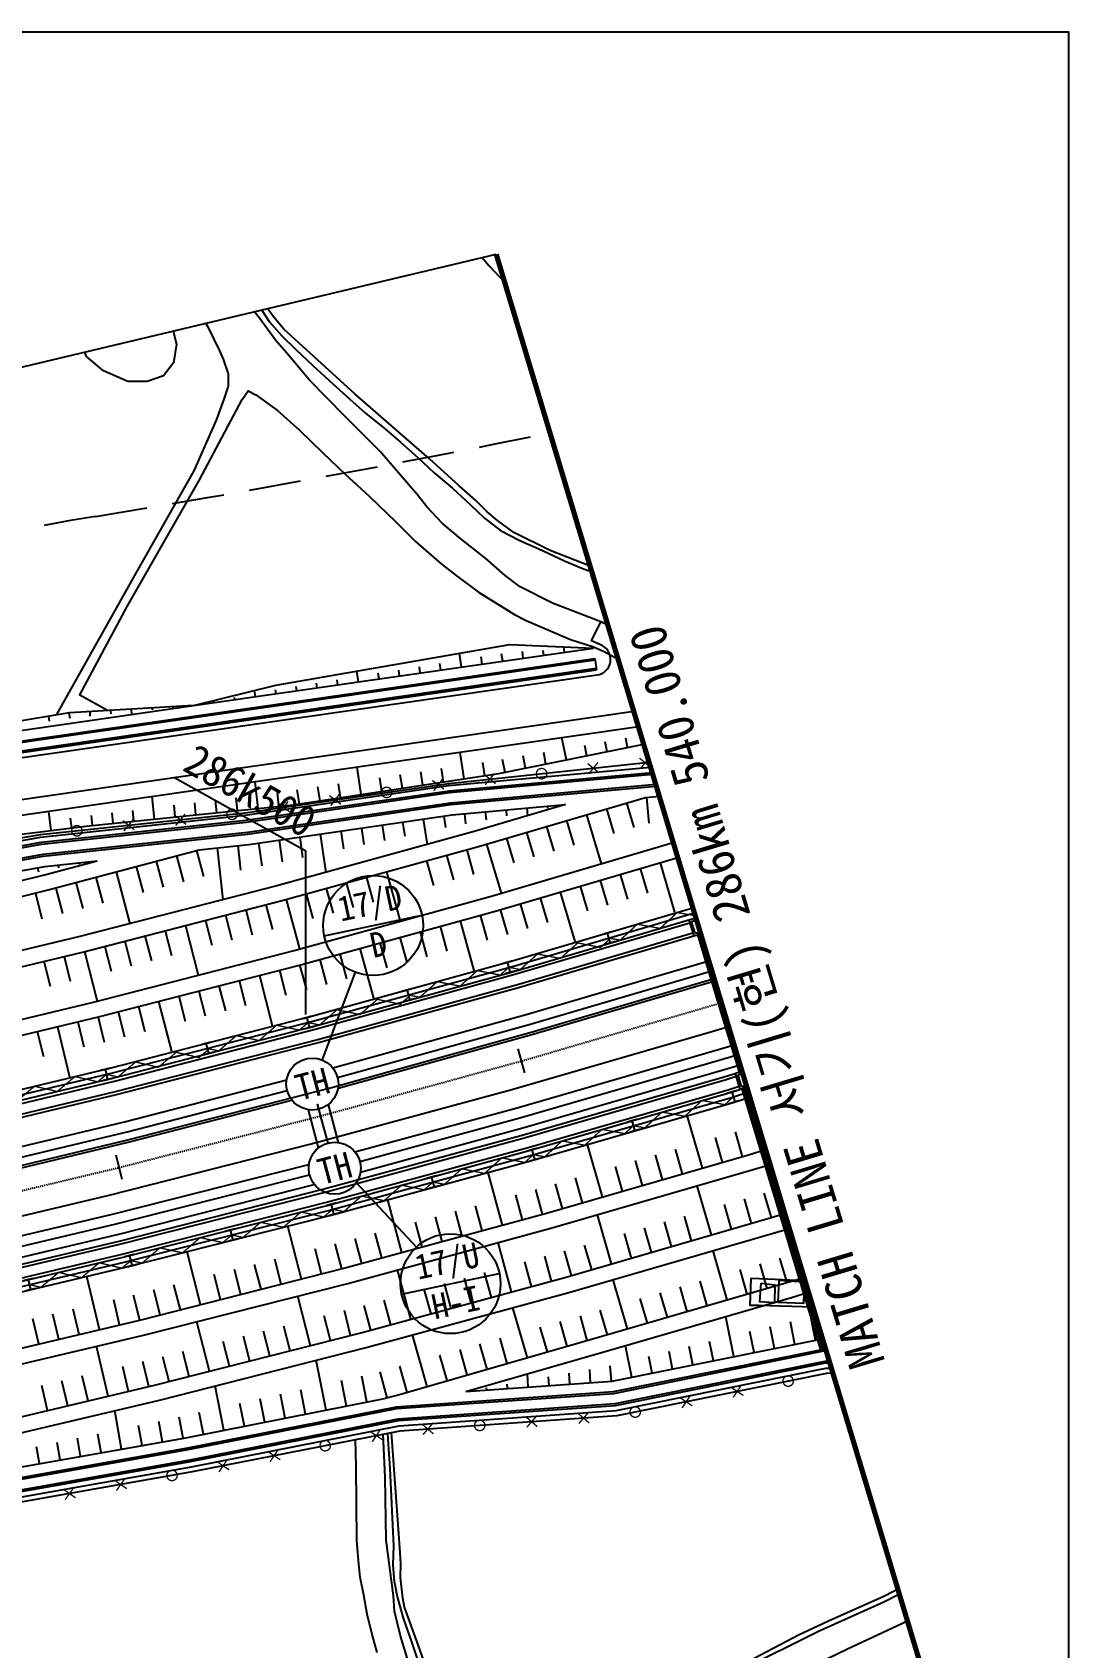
# Model space of a CAD drawing. Header units: millimetres. Extents: x 9574 to 10370, y 1103 to 1809.
# Drawn here: x 10270.3 to 10369.9, y 1463.8 to 1619.1 of the extents above; entities that cross this region are included whole.
import ezdxf
from ezdxf.enums import TextEntityAlignment as Align
from ezdxf.xclip import XClip

# ---------------------------------------------------------------- set-up
doc = ezdxf.new("R2010")
doc.units = ezdxf.units.MM
doc.header["$LTSCALE"] = 10
doc.header["$MEASUREMENT"] = 0
doc.header["$XCLIPFRAME"] = 2
for name, pattern in [('A-CENTR01', [2, 1.25, -0.25, 0.25, -0.25]), ('CENTER', [2, 1.25, -0.25, 0.25, -0.25]), ('DASHED', [0.75, 0.5, -0.25])]:
    doc.linetypes.add(name, pattern=pattern)
for name, color, linetype in [('TN-CABL', 4, 'Continuous'), ('TN-MACL', 6, 'A-CENTR01'), ('TN-MACT', 6, 'Continuous'), ('TN-MANH', 4, 'Continuous'), ('TZ-BASE', 253, 'Continuous'), ('TZ-CABL', 4, 'Continuous')]:
    doc.layers.add(name, color=color, linetype=linetype)
doc.layers.add('TX-PAPR', color=2, linetype='Continuous', plot=False)
doc.styles.add('GR', font='GulimChe.ttf')
doc.styles.get("Standard").update_dxf_attribs({"font": 'GulimChe.ttf'})
doc.styles.add('SYMBTEXT', font='GulimChe.ttf')
doc.linetypes.add('ZIGZAG', pattern='A,0.0001,-0.2,[131,ltypeshp.shx,S=0.2,R=0,X=-0.2,Y=0],-0.4,[131,ltypeshp.shx,S=0.2,R=180,X=0.2,Y=0],-0.2', length=0.8001)

# ---------------------------------------------------------------- blocks, each defined once
blk = doc.blocks.new('TTTW101-2')
blk.add_line((-6, 0), (6, 0))
blk.add_circle((0, 0), 6)
at = {"style": 'SYMBTEXT'}
for tag, p in [('TTTW_TITLE_1', (0.17, 2.77)), ('TTTW_TITLE_2', (0.17, -2.31))]:
    blk.add_attdef(tag, text='', height=3, dxfattribs=at).set_placement(p, align=Align.MIDDLE_CENTER)
blk = doc.blocks.new('JD-FGJF7HKL')
at = {"layer": 'TZ-BASE'}
for p, q in [((676.25, 76.47), (679.41, 84.85)), ((679.45, 64.67), (685.27, 58.43))]:
    blk.add_line(p, q, dxfattribs=at)
at = {"layer": 'TZ-BASE', "flags": 128}
blk.add_lwpolyline([(674.64, 80.78), (674.64, 96.48), (661.98, 103.57)], dxfattribs=at)
at = {"layer": 'TZ-BASE', "xscale": 0.8000000000033739, "yscale": 0.8000000000033739, "zscale": 0.8000000000033739, "rotation": 11.96416161088769}
for p, values in [((681.11, 89.34), {'TTTW_TITLE_1': '17/D', 'TTTW_TITLE_2': 'D'}), ((688.54, 54.92), {'TTTW_TITLE_1': '17/U', 'TTTW_TITLE_2': 'H-I'})]:
    blk.add_blockref('TTTW101-2', p, dxfattribs=at).add_auto_attribs(values)
at = {"layer": 'TZ-BASE', "style": 'GR'}
blk.add_text('286k500', height=3, rotation=330.7613, dxfattribs=at).set_placement((662.67, 104.32))
blk = doc.blocks.new('skr')
at = {"color": 0, "lineweight": -3, "ltscale": 5}
for points, const_width in [([(-0.5, 0.5), (0.5, 0.5)], 0.2), ([(0, 0.5), (0, -0.5)], 0.2), ([(10, 0), (9, -0.5), (7, 0.5), (5, -0.5), (3, 0.5), (1, -0.5), (0, 0)], 0.13), ([(-0.5, -0.5), (0.5, -0.5)], 0.2)]:
    blk.add_lwpolyline(points, dxfattribs=dict(at, const_width=const_width))
blk = doc.blocks.new('cjf1')
at = {"color": 0, "lineweight": -3, "ltscale": 5, "const_width": 0.13}
blk.add_lwpolyline([(0.5, 0, 1), (-0.5, 0, 1)], format="xyb", close=True, dxfattribs=at)
blk = doc.blocks.new('cjf2')
at = {"color": 0, "lineweight": -3, "ltscale": 5, "const_width": 0.13}
for points in [[(0.5, 0.5), (-0.5, -0.5)], [(-0.5, 0.5), (0.5, -0.5)]]:
    blk.add_lwpolyline(points, dxfattribs=at)
blk = doc.blocks.new('jd-fgjfjfjfjazdf2gs')
at = {"layer": 'TZ-BASE', "ltscale": 10}
for p, q in [((673.06, 33.72), (673, 34.17)), ((675.04, 34.01), (674.97, 34.53)), ((661.18, 32.02), (661.1, 32.62)), ((663.16, 32.3), (663.07, 32.93)), ((665.14, 32.58), (664.95, 33.91)), ((667.12, 32.87), (667.02, 33.56)), ((669.1, 33.15), (669, 33.87)), ((671.08, 33.44), (670.99, 34.07)), ((653.27, 30.88), (653.2, 31.36)), ((655.25, 31.16), (655.1, 32.19)), ((657.22, 31.45), (657.15, 31.99)), ((659.2, 31.73), (659.12, 32.3)), ((643.37, 29.45), (643.34, 29.65)), ((645.35, 29.74), (645.26, 30.32)), ((647.33, 30.02), (647.27, 30.41)), ((649.31, 30.31), (649.25, 30.73)), ((651.29, 30.59), (651.22, 31.05)), ((627.43, 28.17), (627.51, 27.68)), ((629.43, 28.29), (629.45, 27.88)), ((631.42, 28.41), (631.44, 28.08)), ((633.42, 28.53), (633.45, 28.03)), ((635.41, 28.65), (635.42, 28.48)), ((637.41, 28.77), (637.42, 28.68)), ((641.39, 29.17), (641.37, 29.27)), ((625.46, 27.84), (625.53, 27.37)), ((675.22, 23.66), (674.79, 25.79)), ((677.18, 24.05), (676.98, 25.06)), ((679.14, 24.45), (678.95, 25.4)), ((681.1, 24.85), (680.92, 25.75)), ((665.39, 21.84), (665.01, 24.38)), ((667.37, 22.13), (667.18, 23.4)), ((669.34, 22.46), (669.09, 23.7)), ((671.3, 22.86), (671.06, 24.04)), ((673.26, 23.26), (673.04, 24.38)), ((655.51, 20.34), (655.11, 22.96)), ((657.48, 20.64), (657.29, 21.94)), ((659.46, 20.94), (659.26, 22.23)), ((661.44, 21.24), (661.24, 22.52)), ((663.42, 21.54), (663.22, 22.82)), ((645.6, 19), (645.33, 21.55)), ((647.59, 19.21), (647.45, 20.52)), ((649.57, 19.44), (649.37, 20.77)), ((651.55, 19.74), (651.35, 21.06)), ((653.53, 20.04), (653.33, 21.36)), ((625.71, 16.88), (625.49, 18.7)), ((633.66, 17.77), (633.55, 18.81)), ((635.65, 17.97), (635.43, 20.13)), ((637.64, 18.18), (637.53, 19.3)), ((639.63, 18.38), (639.51, 19.54)), ((641.62, 18.59), (641.5, 19.79)), ((643.61, 18.79), (643.48, 20.03)), ((667.43, 18.66), (667.5, 17.9)), ((669.42, 18.84), (669.47, 18.28)), ((671.41, 19.02), (671.48, 18.29)), ((673.4, 19.2), (673.42, 19.03)), ((679.08, 18.95), (679.77, 16.59)), ((681, 19.52), (681.69, 17.16)), ((682.92, 20.06), (683.14, 17.58)), ((627.7, 17.12), (627.58, 18.05)), ((629.68, 17.36), (629.58, 18.32)), ((631.67, 17.56), (631.57, 18.56)), ((655.53, 17.11), (655.76, 15.52)), ((657.51, 17.4), (657.73, 15.93)), ((659.49, 17.69), (659.69, 16.34)), ((661.47, 17.97), (661.83, 15.53)), ((663.45, 18.26), (663.61, 17.17)), ((665.44, 18.48), (665.52, 17.53)), ((673.32, 17.26), (674.01, 14.9)), ((675.24, 17.83), (675.93, 15.47)), ((677.16, 18.39), (678.55, 13.67)), ((645.64, 15.68), (645.96, 13.47)), ((647.62, 15.96), (647.92, 13.87)), ((649.6, 16.25), (649.88, 14.29)), ((651.57, 16.54), (652.11, 12.85)), ((653.55, 16.83), (653.8, 15.11)), ((667.56, 15.57), (668.95, 10.85)), ((669.48, 16.14), (670.18, 13.78)), ((671.4, 16.7), (672.1, 14.34)), ((637.75, 14.44), (638.42, 11.93)), ((639.68, 14.96), (640.36, 12.44)), ((641.66, 15.21), (642.2, 10.22)), ((643.65, 15.43), (643.91, 13.08)), ((663.71, 14.5), (664.37, 12.13)), ((665.64, 15.03), (666.29, 12.66)), ((686.14, 14.34), (686.84, 11.96)), ((624.42, 13.3), (624.49, 12.9)), ((626.4, 13.57), (626.43, 13.28)), ((628.39, 13.78), (628.4, 13.64)), ((631.95, 12.9), (633.28, 7.92)), ((633.89, 13.41), (634.55, 10.92)), ((635.82, 13.93), (636.49, 11.42)), ((657.93, 12.9), (659.24, 8.16)), ((661.78, 13.97), (662.44, 11.59)), ((680.38, 12.65), (681.08, 10.27)), ((682.3, 13.21), (683, 10.84)), ((684.22, 13.77), (685.62, 9.02)), ((626.16, 11.35), (626.81, 8.89)), ((628.09, 11.87), (628.75, 9.39)), ((630.02, 12.38), (630.68, 9.9)), ((652.14, 11.31), (652.8, 8.94)), ((654.07, 11.84), (654.73, 9.47)), ((656, 12.37), (656.65, 10)), ((674.63, 10.96), (676.02, 6.21)), ((676.55, 11.52), (677.24, 9.14)), ((678.46, 12.08), (679.16, 9.71)), ((624.22, 10.86), (624.82, 8.4)), ((646.35, 9.74), (646.97, 7.36)), ((648.29, 10.25), (649.59, 5.5)), ((650.22, 10.78), (650.87, 8.41)), ((670.79, 9.83), (671.49, 7.45)), ((672.71, 10.39), (673.41, 8.02)), ((640.54, 8.24), (641.16, 5.86)), ((642.48, 8.74), (643.09, 6.36)), ((644.42, 9.24), (645.03, 6.86)), ((665.02, 8.2), (666.33, 3.42)), ((666.94, 8.73), (667.6, 6.34)), ((668.87, 9.27), (669.57, 6.89)), ((632.8, 6.24), (633.41, 3.86)), ((634.73, 6.74), (635.35, 4.36)), ((636.67, 7.24), (637.28, 4.86)), ((638.61, 7.74), (639.83, 2.98)), ((659.23, 6.6), (659.89, 4.22)), ((661.16, 7.13), (661.82, 4.75)), ((663.09, 7.67), (663.74, 5.28)), ((626.98, 4.78), (627.55, 2.38)), ((628.92, 5.25), (630.15, 0.48)), ((630.86, 5.74), (631.47, 3.36)), ((653.45, 5.01), (654.1, 2.62)), ((655.37, 5.54), (656.69, 0.77)), ((657.3, 6.07), (657.96, 3.68)), ((625.03, 4.31), (625.61, 1.92)), ((647.65, 3.44), (648.27, 1.05)), ((649.59, 3.95), (650.25, 1.56)), ((651.52, 4.48), (652.18, 2.09)), ((641.84, 1.95), (642.46, -0.45)), ((643.78, 2.45), (644.4, 0.05)), ((645.72, 2.94), (646.95, -1.85)), ((636.03, 0.45), (637.27, -4.34)), ((637.97, 0.95), (638.59, -1.45)), ((639.91, 1.45), (640.53, -0.95)), ((628.28, -1.52), (628.86, -3.92)), ((630.22, -1.05), (630.8, -3.46)), ((632.16, -0.55), (632.78, -2.95)), ((634.1, -0.05), (634.72, -2.45)), ((624.39, -2.45), (624.97, -4.86)), ((626.33, -1.98), (627.49, -6.8)), ((688.3, -15.56), (686.84, -10.52)), ((692.15, -14.45), (691.46, -12.07)), ((694.06, -13.87), (693.33, -11.5)), ((678.7, -18.34), (677.24, -13.3)), ((686.38, -16.12), (685.7, -13.74)), ((690.23, -15), (689.54, -12.63)), ((680.62, -17.79), (679.93, -15.41)), ((682.54, -17.23), (681.85, -14.85)), ((684.46, -16.67), (683.77, -14.3)), ((669.07, -21.06), (667.7, -15.99)), ((676.78, -18.9), (676.09, -16.52)), ((659.42, -23.68), (658.05, -18.61)), ((671, -20.53), (670.36, -18.14)), ((672.93, -20.01), (672.29, -17.62)), ((674.86, -19.46), (674.17, -17.08)), ((689.17, -21.99), (687.8, -17.27)), ((693.01, -20.88), (692.33, -18.52)), ((694.93, -20.32), (694.21, -17.97)), ((696.84, -19.73), (696.12, -17.38)), ((665.21, -22.1), (664.57, -19.72)), ((667.14, -21.58), (666.5, -19.19)), ((679.57, -24.78), (678.2, -20.05)), ((691.09, -21.44), (690.41, -19.07)), ((649.76, -26.23), (648.46, -21.14)), ((661.35, -23.15), (660.71, -20.77)), ((663.28, -22.63), (662.64, -20.24)), ((683.41, -23.66), (682.72, -21.3)), ((685.33, -23.11), (684.65, -20.74)), ((687.25, -22.55), (686.57, -20.19)), ((653.63, -25.25), (653.02, -22.85)), ((655.56, -24.73), (654.92, -22.34)), ((657.49, -24.2), (656.85, -21.81)), ((669.94, -27.47), (668.65, -22.73)), ((677.65, -25.33), (676.96, -22.97)), ((681.49, -24.22), (680.8, -21.86)), ((640.06, -28.69), (638.77, -23.61)), ((645.88, -27.22), (645.27, -24.82)), ((647.82, -26.73), (647.21, -24.33)), ((651.7, -25.74), (651.09, -23.34)), ((671.87, -26.95), (671.22, -24.58)), ((673.8, -26.43), (673.15, -24.05)), ((675.72, -25.89), (675.04, -23.53)), ((690.68, -28.24), (689.31, -23.51)), ((694.52, -27.13), (693.84, -24.76)), ((696.44, -26.57), (695.72, -24.22)), ((698.36, -25.98), (697.63, -23.63)), ((630.36, -31.09), (629.15, -25.98)), ((642, -28.2), (641.39, -25.8)), ((643.94, -27.71), (643.33, -25.31)), ((660.29, -30.1), (659, -25.35)), ((666.08, -28.52), (665.43, -26.15)), ((668.01, -28), (667.36, -25.62)), ((681.08, -31.02), (679.71, -26.3)), ((692.6, -27.68), (691.92, -25.32)), ((634.25, -30.17), (633.64, -27.77)), ((636.19, -29.68), (635.58, -27.28)), ((638.13, -29.19), (637.52, -26.79)), ((650.62, -32.64), (649.41, -27.87)), ((662.22, -29.57), (661.57, -27.2)), ((664.15, -29.05), (663.5, -26.67)), ((684.92, -29.91), (684.23, -27.55)), ((686.84, -29.35), (686.15, -26.99)), ((688.76, -28.8), (688.08, -26.43)), ((628.41, -31.55), (627.84, -29.14)), ((632.3, -30.63), (631.73, -28.22)), ((654.49, -31.65), (653.89, -29.27)), ((656.43, -31.15), (655.78, -28.77)), ((658.36, -30.62), (657.71, -28.25)), ((671.47, -33.79), (670.09, -28.99)), ((679.16, -31.58), (678.47, -29.22)), ((683, -30.47), (682.31, -28.1)), ((624.52, -32.47), (623.95, -30.06)), ((626.46, -32.01), (625.89, -29.6)), ((640.92, -35.1), (639.71, -30.33)), ((648.68, -33.13), (648.07, -30.75)), ((652.56, -32.15), (651.95, -29.76)), ((673.39, -33.24), (672.7, -30.85)), ((675.31, -32.68), (674.63, -30.31)), ((677.23, -32.13), (676.56, -29.77)), ((691.3, -33.69), (690.53, -29.85)), ((695.22, -32.9), (694.8, -30.82)), ((697.18, -32.51), (696.75, -30.34)), ((699.15, -32.11), (698.69, -29.85)), ((642.86, -34.61), (642.26, -32.22)), ((644.8, -34.12), (644.2, -31.73)), ((646.74, -33.62), (646.13, -31.24)), ((661.85, -36.55), (660.44, -31.61)), ((667.62, -34.89), (666.92, -32.46)), ((669.54, -34.34), (668.85, -31.93)), ((689.34, -34.09), (688.97, -32.25)), ((693.26, -33.3), (692.86, -31.29)), ((631.21, -37.49), (630.08, -32.7)), ((637.05, -36.09), (636.44, -33.7)), ((638.99, -35.59), (638.38, -33.21)), ((652.13, -38.83), (651.18, -34.04)), ((663.78, -36), (663.07, -33.54)), ((665.7, -35.44), (665, -33)), ((681.5, -35.67), (680.89, -32.64)), ((683.46, -35.28), (683.14, -33.68)), ((685.42, -34.88), (685.08, -33.2)), ((687.38, -34.49), (687.03, -32.72)), ((629.27, -37.95), (628.7, -35.55)), ((633.16, -37.03), (632.59, -34.63)), ((635.11, -36.57), (634.54, -34.17)), ((656.05, -38.05), (655.56, -35.56)), ((658.01, -37.64), (657.33, -35.14)), ((659.93, -37.1), (659.22, -34.62)), ((671.56, -36.62), (671.47, -35.35)), ((673.55, -36.48), (673.49, -35.63)), ((675.55, -36.34), (675.48, -35.28)), ((677.54, -36.2), (677.46, -34.93)), ((679.54, -36.06), (679.44, -34.57)), ((625.37, -38.87), (624.81, -36.47)), ((627.32, -38.41), (626.76, -36.01)), ((642.31, -40.76), (641.48, -36.51)), ((650.16, -39.21), (649.7, -36.87)), ((654.09, -38.44), (653.61, -35.99)), ((667.57, -36.9), (667.55, -36.69)), ((669.56, -36.76), (669.53, -36.34)), ((644.28, -40.37), (643.85, -38.19)), ((646.24, -39.99), (645.8, -37.75)), ((648.2, -39.6), (647.75, -37.31)), ((632.48, -42.57), (631.83, -38.88)), ((634.45, -42.22), (634.11, -40.32)), ((636.42, -41.87), (636.07, -39.92)), ((638.39, -41.53), (638.03, -39.5)), ((640.35, -41.14), (639.94, -39.07)), ((628.54, -43.27), (628.24, -41.54)), ((630.51, -42.92), (630.19, -41.13)), ((624.6, -43.96), (624.32, -42.35)), ((626.57, -43.62), (626.28, -41.94))]:
    blk.add_line(p, q, dxfattribs=at)
at = {"layer": 'TZ-BASE'}
for p, q in [((677.95, 33.42), (678.11, 32.33)), ((686.99, 8.28), (687.46, 6.75)), ((687.25, 8.14), (687.72, 8.29)), ((687.59, 7), (687.25, 8.14)), ((687.59, 7), (688.55, 7.28)), ((689.9, 0.27), (687.85, 7.07)), ((689.85, 0.25), (687.86, 6.87)), ((690.33, 0.4), (688.29, 7.2)), ((690.38, 0.41), (688.39, 7.03)), ((690.46, -0.82), (689.77, 1.48)), ((691.84, -6.34), (689.85, 0.25)), ((691.94, -6.52), (689.9, 0.27)), ((692.37, -6.39), (690.33, 0.4)), ((692.36, -6.18), (690.38, 0.41)), ((671.24, -6.42), (670.59, -4.11)), ((691.43, -6.47), (691.89, -8)), ((691.68, -6.6), (692.64, -6.31)), ((691.68, -6.6), (692.02, -7.74)), ((692.02, -7.74), (692.98, -7.46)), ((692.22, -7.69), (699.88, -33.16)), ((692.79, -7.51), (700.49, -33.13)), ((693.04, -7.65), (700.65, -32.95)), ((692.08, -7.94), (699.63, -33.03)), ((651.93, -11.71), (651.32, -9.39)), ((632.54, -16.67), (631.96, -14.34))]:
    blk.add_line(p, q, dxfattribs=at)
at = {"layer": 'TZ-BASE', "linetype": 'DASHED', "flags": 128}
blk.add_lwpolyline([(543.44, 55.83, 0.000861), (554.68, 57.18, 0.001361), (568.48, 58.9, 0.001664), (582.27, 60.7, 0.001966), (596.04, 62.6, 0.002268), (609.8, 64.62, 0.002571), (623.54, 66.77, 0.002924), (637.25, 69.07, 0.003176)], format="xyb", dxfattribs=at)
at = {"layer": 'TZ-BASE', "linetype": 'Continuous'}
for points in [[(422.99, 24.02), (427.14, -29.83, 0.383448), (433.01, -34.34, 0.035932), (453.57, -29.02), (582.37, 14.35, -0.045533), (621.62, 23.7), (678.18, 31.83, 0.728803), (678.66, 34.65), (677.64, 35.09), (678.52, 36.93), (679.19, 36.67)], [(681.71, 28.3), (622.19, 19.74, 0.045533), (583.64, 10.56), (454.85, -32.81, -0.068491), (414.13, -40.56), (387.75, -41.91, 0.418867), (380.17, -50.44), (386.98, -151.59, 0.34117), (391.03, -156.17)]]:
    blk.add_lwpolyline(points, format="xyb", dxfattribs=at)
at = {"layer": 'TZ-BASE', "ltscale": 10}
for points in [[(639.41, 28.88), (647.31, 30.83), (669.8, 34.75), (677.81, 34.41)], [(639.41, 28.88), (677.81, 34.41)], [(639.41, 28.88), (627.49, 28.18), (607.42, 24.86), (587.85, 18.84)], [(590.2, 11.09), (609.49, 14.87), (629.05, 17.29), (648.96, 19.35), (668.74, 22.34), (682.65, 25.16)], [(518.85, -12.36), (530.55, -12.77), (548.73, -4.51), (568.19, -0.74), (586.81, 4.09), (605.02, 12.7), (624.7, 16.24), (644.36, 18.36), (663.9, 21.2), (683.31, 22.95)], [(539.49, -11.83), (549.6, -7.23), (568.82, -3.51), (587.79, 1.41), (591.46, 3.15), (606.46, 6.48), (625.43, 11.16), (639.94, 15.03), (644.72, 15.54), (664.23, 18.38), (675.14, 19.36)], [(675.14, 19.36), (666.35, 16.78), (647.4, 11.56), (628.35, 6.65), (609.23, 2.06), (590.04, -2.21), (570.77, -6.16), (551.44, -9.78), (550.12, -10.01), (549.91, -10.04), (539.49, -11.83)], [(557.9, -16.63), (572.3, -13.93), (591.69, -9.96), (611.02, -5.66), (630.27, -1.04), (649.44, 3.9), (668.52, 9.16), (685.92, 14.27)], [(597.59, 6.05), (605.89, 9.97), (625.11, 13.43), (630.15, 13.97)], [(597.59, 6.05), (606.11, 7.94), (625.07, 12.62), (630.15, 13.97)], [(558.83, -21.6), (573.27, -18.89), (592.75, -14.9), (612.15, -10.58), (631.49, -5.94), (650.74, -0.98), (669.9, 4.31), (687.38, 9.44)], [(511.76, -48.29), (514.52, -47.92), (534.41, -44.94), (554.26, -41.62), (574.04, -37.98), (593.76, -34), (613.41, -29.7), (632.99, -25.07), (652.49, -20.12), (671.91, -14.85), (691.23, -9.25), (692.85, -8.75)], [(511.76, -48.29), (514.52, -47.92), (534.41, -44.94), (554.26, -41.62), (574.04, -37.98), (593.76, -34), (613.41, -29.7), (632.99, -25.07), (652.49, -20.12), (671.91, -14.85), (691.23, -9.25), (692.85, -8.75)], [(512.52, -53.51), (516.59, -52.92), (535.23, -50.12), (536.6, -49.89), (555.16, -46.79), (575.03, -43.13), (594.84, -39.14), (614.58, -34.82), (634.24, -30.17), (653.83, -25.2), (673.32, -19.9), (692.73, -14.28), (694.36, -13.78)], [(600.86, -39.36), (614.91, -36.28), (634.6, -31.63), (654.21, -26.65), (673.73, -21.35), (693.16, -15.72), (694.79, -15.21)], [(601.99, -44.29), (617.69, -40.68), (635.77, -36.41), (655.46, -31.41), (675.06, -26.08), (694.57, -20.43), (696.21, -19.93)], [(596.79, -47.01), (597.99, -46.74), (618.04, -42.14), (636.13, -37.87), (655.84, -32.86), (675.47, -27.53), (695, -21.87), (696.64, -21.36)], [(596.79, -47.01), (598.03, -46.91), (618.51, -45.04), (638.67, -41.48), (657.59, -37.75), (658.97, -37.38), (678.64, -31.73), (696.41, -26.58), (698.06, -26.07)], [(665.57, -37.04), (679.05, -33.17), (696.84, -28.02), (698.49, -27.51)], [(665.57, -37.04), (679.62, -36.05), (699.83, -31.97)], [(504.94, -60.29), (517.35, -58.44), (537.48, -55.99), (557.59, -53.32), (577.82, -51.33), (598.27, -49.74), (618.89, -47.86), (639.19, -44.27), (659.14, -40.34), (680, -38.87), (700.15, -34.8), (700.68, -34.79)]]:
    blk.add_lwpolyline(points, dxfattribs=at)
at = {"layer": 'TZ-BASE'}
for points in [[(588.14, 17.88, -0.038148), (621.39, 25.28), (677.95, 33.42)], [(588.18, 17.74, -0.038148), (621.41, 25.13), (677.97, 33.27)], [(588.41, 16.97, -0.038148), (621.53, 24.34), (678.09, 32.48)], [(588.46, 16.83, -0.038148), (621.55, 24.19), (678.11, 32.33)]]:
    blk.add_lwpolyline(points, format="xyb", dxfattribs=at)
at = {"layer": 'TZ-BASE', "ltscale": 10}
for points in [[(587.85, 18.84, -0.038148), (621.25, 26.27), (639.41, 28.88)], [(682.14, 26.85), (622.4, 18.26, 0.038148), (590.2, 11.09)], [(496.26, -20.41, -0.047694), (498.29, -19.25), (511.15, -14.93), (531.12, -15.64), (534.08, -14.29), (550.35, -11.49), (550.35, -11.49), (551.71, -11.26), (556.9, -10.29), (571.06, -7.63), (590.35, -3.68), (609.57, 0.6), (628.72, 5.19), (647.78, 10.11), (666.76, 15.34), (682.82, 20.05), (684.15, 20.17)], [(499.59, -25.11, -0.120651), (502.46, -23.98), (512.12, -22.66), (531.63, -19.7), (551.08, -16.36), (552.49, -16.12), (557.81, -15.12), (572.01, -12.46), (591.38, -8.49), (610.68, -4.2), (629.9, 0.42), (649.05, 5.35), (668.11, 10.61), (685.49, 15.71)]]:
    blk.add_lwpolyline(points, format="xyb", dxfattribs=at)
at = {"layer": 'TZ-BASE', "lineweight": -3, "ltscale": 5, "flags": 128}
for points in [[(491.38, -34.14), (490.71, -32.19, -0.333366), (498.1, -18.78), (511.22, -14.49), (520.21, -12.15), (530.39, -11.38), (548.86, -3.4), (568.12, 0.03), (586.88, 4.67), (604.86, 13.18), (624.71, 16.48), (644.35, 18.56), (663.91, 21.4), (683.17, 23.43)], [(700.83, -35.28), (700.21, -35.3), (680.07, -39.37), (659.21, -40.84), (639.28, -44.76), (618.95, -48.36), (598.31, -50.24), (577.87, -51.83), (557.65, -53.82), (537.55, -56.48), (517.42, -58.94), (504.99, -60.79, -0.264454), (497, -52.96), (495.74, -48.15)]]:
    blk.add_lwpolyline(points, format="xyb", dxfattribs=at)
at = {"layer": 'TZ-BASE'}
for points in [[(518.83, -12.86), (530.65, -13.28), (548.88, -4.99), (568.3, -1.22), (586.99, 3.62), (605.17, 12.22), (624.77, 15.74), (644.43, 17.87), (663.96, 20.7), (683.46, 22.46)], [(518.83, -13.04), (530.68, -13.45), (548.93, -5.16), (568.34, -1.39), (587.05, 3.45), (605.22, 12.05), (624.8, 15.57), (644.45, 17.69), (663.98, 20.53), (683.51, 22.29)], [(518.79, -14.02), (530.88, -14.45), (549.24, -6.11), (568.56, -2.36), (587.38, 2.52), (605.53, 11.1), (624.94, 14.59), (644.57, 16.71), (664.1, 19.54), (683.8, 21.32)], [(518.79, -14.2), (530.92, -14.63), (549.29, -6.27), (568.6, -2.53), (587.44, 2.35), (605.58, 10.93), (624.96, 14.42), (644.59, 16.54), (664.12, 19.37), (683.86, 21.15)], [(592.2, -16.03), (592.95, -15.87), (612.38, -11.55), (631.73, -6.91), (650.99, -1.94), (670.18, 3.34), (686.99, 8.28)], [(592.26, -16.32), (593.02, -16.17), (612.45, -11.85), (631.8, -7.2), (651.07, -2.23), (670.26, 3.06), (687.08, 8)], [(687, 8.28), (687.67, 8.48)], [(592.47, -17.3), (593.23, -17.14), (612.67, -12.82), (632.04, -8.17), (651.33, -3.2), (670.53, 2.09), (687.37, 7.04)], [(592.53, -17.59), (593.29, -17.44), (612.74, -13.11), (632.11, -8.46), (651.41, -3.49), (670.62, 1.8), (687.46, 6.75)], [(687.46, 6.75), (688.13, 6.95)], [(455.92, -43.03), (475.82, -40.99), (495.68, -38.63), (515.5, -35.93), (535.26, -32.9), (554.98, -29.54), (574.64, -25.85), (594.23, -21.84), (613.75, -17.5), (633.2, -12.83), (652.57, -7.84), (671.85, -2.52), (689.42, 2.64)], [(453.93, -47.82), (473.83, -45.84), (493.7, -43.53), (513.52, -40.89), (533.3, -37.92), (553.03, -34.63), (572.7, -31), (592.3, -27.05), (611.84, -22.78), (631.3, -18.18), (650.69, -13.25), (669.99, -8.01), (689.2, -2.44), (690.8, -1.95)], [(595.37, -30.99), (612.84, -27.17), (632.37, -22.55), (651.83, -17.61), (671.2, -12.34), (690.48, -6.76), (691.43, -6.47)], [(595.43, -31.28), (612.9, -27.46), (632.45, -22.84), (651.91, -17.9), (671.28, -12.63), (690.57, -7.04), (691.52, -6.75)], [(595.64, -32.26), (613.13, -28.43), (632.68, -23.81), (652.16, -18.86), (671.55, -13.59), (690.86, -8), (691.81, -7.71)], [(691.43, -6.46), (692.1, -6.26)], [(595.7, -32.55), (613.19, -28.73), (632.75, -24.1), (652.24, -19.15), (671.64, -13.88), (690.94, -8.29), (691.89, -8)], [(691.89, -7.99), (692.56, -7.79)], [(504.76, -58.46), (517.11, -56.62), (537.25, -54.16), (557.38, -51.49), (577.66, -49.5), (598.11, -47.91), (618.64, -46.04), (638.85, -42.46), (658.9, -38.51), (679.75, -37.05), (699.95, -32.97), (700.13, -32.96)], [(504.78, -58.63), (517.13, -56.79), (537.27, -54.33), (557.4, -51.67), (577.68, -49.68), (598.12, -48.08), (618.66, -46.21), (638.88, -42.63), (658.92, -38.69), (679.78, -37.22), (699.97, -33.14), (700.18, -33.14)], [(504.87, -59.62), (517.26, -57.77), (537.4, -55.32), (557.52, -52.65), (577.76, -50.66), (598.21, -49.07), (618.8, -47.19), (639.06, -43.6), (659.05, -39.67), (679.91, -38.2), (700.08, -34.13), (700.48, -34.12)], [(504.89, -59.79), (517.29, -57.95), (537.42, -55.49), (557.54, -52.82), (577.78, -50.84), (598.22, -49.24), (618.82, -47.36), (639.1, -43.78), (659.08, -39.84), (679.93, -38.38), (700.1, -34.3), (700.53, -34.29)]]:
    blk.add_lwpolyline(points, dxfattribs=at)
at = {"layer": 'TZ-BASE', "lineweight": -3, "ltscale": 5, "flags": 128}
for points in [[(503.41, -30.91), (514.55, -29.4), (534.21, -26.38), (553.82, -23.04), (573.37, -19.38), (590.73, -15.82), (592.1, -15.54), (592.85, -15.38), (612.27, -11.07), (631.61, -6.42), (650.87, -1.46), (670.04, 3.82), (686.85, 8.76), (687.52, 8.96)], [(505.75, -48.89), (508.04, -48.28), (514.45, -47.43), (534.33, -44.44), (554.17, -41.13), (573.95, -37.49), (593.66, -33.51), (594.44, -33.34), (595.81, -33.04), (613.3, -29.21), (632.87, -24.59), (652.36, -19.64), (671.77, -14.36), (691.09, -8.77), (692.04, -8.48), (692.7, -8.27)]]:
    blk.add_lwpolyline(points, dxfattribs=at)
at = {"layer": 'TZ-BASE', "lineweight": -3, "ltscale": 5}
for points, const_width in [([(687.91, 8.63), (685.87, 8.99), (684.23, 7.47), (682.03, 7.87), (680.39, 6.34), (679.29, 6.54)], 0.13), ([(678.67, 6.88), (679.63, 7.16)], 0.2), ([(678.95, 5.92), (679.91, 6.2)], 0.2), ([(679.15, 7.02), (679.43, 6.06)], 0.2)]:
    blk.add_lwpolyline(points, dxfattribs=dict(at, const_width=const_width))
at = {"layer": 'TZ-BASE', "linetype": 'CENTER', "ltscale": 0.001, "flags": 128}
blk.add_lwpolyline([(0, 0), (19.21, -5.58), (38.5, -10.84), (57.88, -15.78), (77.34, -20.4), (96.88, -24.69), (116.48, -28.65), (136.14, -32.29), (155.87, -35.6), (175.65, -38.57), (195.47, -41.22), (215.33, -43.54), (235.23, -45.53), (255.17, -47.18), (275.12, -48.51), (295.1, -49.5), (315.09, -50.15), (335.08, -50.48), (355.08, -50.47), (375.08, -50.13), (395.07, -49.45), (415.04, -48.44), (435, -47.1), (454.93, -45.42), (474.83, -43.42), (494.69, -41.08), (514.51, -38.41), (534.28, -35.41), (554, -32.09), (573.67, -28.43), (593.27, -24.45), (612.8, -20.14), (632.25, -15.51), (651.63, -10.55), (670.92, -5.27), (690.12, 0.33)], dxfattribs=at)
at = {"layer": 'TZ-BASE', "lineweight": -3, "ltscale": 5}
for points in [[(690.64, -8.38), (691.59, -8.09)], [(690.93, -9.34), (691.89, -9.05)], [(691.11, -8.24), (691.41, -9.19)]]:
    blk.add_lwpolyline(points, dxfattribs=at)
at = {"layer": 'TZ-BASE', "elevation": 59}
blk.add_lwpolyline([(697.02, -26.43), (698.01, -26.02), (698.04, -26.01)], dxfattribs=at)
at = {"layer": 'TZ-BASE'}
for points in [[(679.19, 36.67, 45.52), (673.89, 38.74, 45.38), (670.77, 40.31, 45.41), (669.33, 41.37, 45.27), (667.47, 43.01, 45.04), (665.09, 44.91, 44.79), (663.3, 46.4, 44.77), (661.81, 47.98, 44.56), (660.88, 49.16, 44.52), (657.31, 53.32, 44.22), (653.91, 56.72, 43.94), (650.54, 60.15, 42.79), (648.37, 62.76, 42.37), (647.27, 64.01, 42.02), (645.74, 66.11, 41.8), (644.48, 67.77, 41.83), (643.06, 69.6, 41.52), (641.72, 71.23, 41.53), (640.62, 72.35, 41.38), (639.24, 73.7, 41.38), (637.93, 74.89, 41.31), (636.7, 76.15, 41.12), (635.7, 77.35, 41.18), (634.95, 78.58, 41.18), (634.32, 80.08, 41.18), (632.86, 82.83, 41.33), (631.4, 85.8, 41.21), (630.86, 86.63, 40.95), (629.86, 87.99, 40.65), (628.83, 89, 40.47), (625.98, 90.33, 40.61), (621.91, 92.46, 40.52)], [(622.72, 86.33, 42.11), (624.6, 85, 42.15), (625.83, 84.09, 42.18), (626.92, 83.25, 42.29), (627.67, 82.28, 42.36), (628.18, 81.05, 42.39), (628.54, 79.49, 42.39), (629.41, 77.59, 42.39), (630.53, 75.88, 42.39), (631.46, 74.62, 42.39), (632.78, 73.31, 42.39), (634.23, 71.8, 42.39), (635.34, 70.92, 42.4), (635.87, 70.62, 42.4), (636.91, 70.32, 42.41), (638.07, 69.71, 42.72), (638.98, 68.44, 43.02), (639.9, 66.83, 43.37), (640.48, 65.8, 43.65), (640.76, 65.27, 43.76), (641.9, 62.97, 44.13), (642.23, 62.18, 44.39), (642.71, 60.77, 44.83), (642.74, 59.58, 45.23), (642.31, 58.34, 45.61), (641.57, 56.32, 46.12), (639.44, 51.44, 47.27), (634.17, 42.19, 49.18), (626.4, 28.31, 53.84), (626.21, 27.97, 53.83)], [(640.22, 86.7, 41.47), (642.75, 89.9, 41.37), (644.37, 92.2, 41.01), (645.35, 92.94, 40.93), (646.11, 93.21, 40.94), (647.06, 93, 40.97), (648.39, 91.91, 41.06), (649.47, 90.69, 41.1), (650.46, 89.77, 41.11), (651.63, 88.94, 41.14), (652.92, 88.32, 41.24), (654.39, 87.2, 41.36), (656.01, 85.43, 41.4), (657.48, 83.77, 41.39), (659.47, 81.55, 41.43), (661.65, 78.85, 41.54), (663.92, 75.96, 41.55), (665.69, 73.68, 41.6), (667.79, 71.15, 41.75), (669.3, 69.55, 41.9)], [(677.5, 42.27, 43.84), (673.65, 43.78, 43.5), (670.16, 45.53, 43.3), (668.6, 46.66, 43.28), (667.6, 47.51, 43.27), (666.5, 48.62, 43.27), (664.91, 50, 43.27), (662.08, 52.59, 42.97), (654.94, 58.8, 42.1), (648.07, 65.07, 41.73), (647.07, 66.24, 41.5), (645.44, 68.57, 41.38), (644.18, 70.43, 41.46), (642.62, 72.54, 41.47), (640.98, 74.36, 41.47), (639.2, 76.18, 41.48), (637.65, 77.76, 41.48), (636.64, 78.96, 41.46), (635.81, 80.08, 41.47), (635.3, 80.88, 41.49), (635.22, 81.07, 41.49), (635.22, 81.1, 41.6), (635.16, 81.34, 41.6), (635.22, 81.78, 41.6), (635.31, 81.95, 41.6), (635.73, 82.42, 41.6), (638.78, 85.51, 41.6), (640.22, 86.7, 41.47)], [(635.72, 78.34, 41.43), (637.63, 76.6, 41.27), (638.96, 75.3, 41.34), (640.29, 74.03, 41.38), (641.85, 72.47, 41.43), (643.18, 70.88, 41.55), (644.56, 69.07, 41.63), (645.84, 67.07, 41.69), (646.66, 65.79, 41.8), (647.88, 64.41, 41.92), (649.22, 63.1, 42.01), (650.87, 61.58, 42.06), (652.39, 60.17, 42.15), (654.43, 58.34, 42.24), (655.93, 57, 42.3), (657.72, 55.54, 42.35), (659.29, 54.2, 42.4), (660.96, 52.74, 42.49), (662.52, 51.24, 42.59), (664.27, 49.77, 42.82), (665.99, 48.22, 42.91), (667.34, 46.91, 42.97), (668.89, 45.72, 43.11), (670.76, 44.75, 43.26), (672.86, 43.81, 43.32), (675.1, 42.75, 43.37), (676.88, 42.04, 43.67), (677.66, 41.75, 43.76)], [(631.14, 28.4, 52.99), (628.47, 29.87, 53.01), (628.47, 29.92, 53), (633.03, 38.39, 51.48), (639.93, 50.52, 46.65), (644.06, 58.31, 45.07), (644.64, 59.13, 44.52), (645.38, 58.75, 44.56), (647.47, 57.24, 44.57), (649.54, 55.39, 44.61), (651.82, 53.19, 44.74), (653.96, 51.11, 44.74), (656.28, 49.01, 44.81), (658.81, 46.59, 44.84), (660.73, 44.65, 44.92), (663.18, 42.52, 45.08), (664.64, 41.4, 45.25), (666.79, 39.78, 45.45), (669.31, 38.21, 45.96), (670.24, 37.65, 46.08), (671.34, 37.07, 46.16), (675.63, 35.22, 46.32), (677.84, 34.52, 46.41), (678.85, 34.07, 46.43), (680.19, 33.34, 46.47)], [(693.7, -28.77, 58.99), (692.89, -28.77, 58.87), (692.96, -26.18, 58.87), (693.05, -26.14, 58.87), (698.15, -26.37, 59.2)], [(693.92, -26.64, 60.17), (695.25, -26.78, 60.21), (695.22, -28.52, 60.2), (693.81, -28.43, 60.05), (693.92, -26.64, 60.17)], [(698.92, -28.93, 59.37), (693.7, -28.77, 58.99)], [(657.03, -62.12, 51.2), (656.52, -60.28, 51.47), (656.07, -58.43, 51.75), (655.76, -56.63, 52.03), (655.42, -54.9, 52.22), (655.24, -53.27, 52.42), (655.1, -51.36, 52.59), (655.01, -44.26, 53.64), (654.97, -41.67, 53.93)], [(707.99, -59.1, 52.94), (702.24, -61.79, 52.55), (693.43, -66.07, 51.55), (683.27, -71.18, 50.51), (671.12, -77.1, 49.62), (667.5, -77.79, 49.62), (665.53, -75.07, 50.05), (663.19, -71.27, 50.49), (662.27, -69.12, 50.73), (660.98, -66.1, 51.06), (659.27, -60.54, 51.34), (658.69, -58.16, 51.81), (658.62, -56.68, 52.11), (657.89, -51.33, 52.88), (657.8, -45.27, 53.41), (657.62, -41.15, 54.24)], [(707.22, -56.52, 55.41), (705.73, -57.29, 55.24), (699.45, -60.1, 54.71), (691.97, -63.82, 53.67), (684.6, -67.91, 52.45), (670.19, -74.81, 51.68), (668.62, -75.62, 51.71), (668.22, -75.76, 51.71), (667.93, -75.86, 51.71), (667.65, -75.72, 51.71), (666.78, -74.48, 51.87), (665.37, -72.05, 51.95), (663.85, -69.29, 52.14), (662.67, -66.83, 52.31), (661.37, -64.04, 52.54), (660.36, -61.09, 52.85), (659.6, -58.91, 53.09), (658.98, -56.77, 53.29), (658.7, -55.3, 53.44), (658.57, -53.69, 53.72), (658.64, -51.86, 53.96), (658.28, -44.43, 54.82), (658.09, -41.61, 54.83), (658.06, -41.06, 54.92)], [(707.07, -56.05, 56.42), (706.65, -56.26, 56.38), (705.73, -56.73, 56.06), (700.4, -59.12, 55.07), (697.52, -60.47, 54.88), (692.73, -62.98, 54.27)], [(661.52, -62.93, 52.5), (660.98, -61.4, 52.69), (659.68, -57.77, 53.06), (659.5, -56.89, 53.2), (659.27, -54.93, 53.08), (659.32, -53.58, 53.57), (659.22, -52.08, 53.62), (658.94, -48.06, 53.85), (658.41, -40.99, 55.27)]]:
    blk.add_polyline3d(points, dxfattribs=at)
for points in [[(635.07, 67.28, 43.57), (635.07, 67.28, 43.57), (636.46, 66.29, 43.79), (637.36, 65.21, 43.94), (637.76, 63.61, 44.14), (637.47, 61.81, 44.44), (636.52, 60.59, 44.82), (634.94, 60.02, 45.06), (633.1, 60.02, 45.06), (630.74, 61.04, 45.06), (629.12, 62.42, 44.88), (628.59, 63.79, 44.52), (629.01, 65.5, 44.23), (630.31, 66.94, 43.95), (631.54, 67.44, 43.69), (632.51, 67.49, 43.72), (632.91, 67.46, 43.73)], [(698.06, -26.49, 60.31), (698, -28.59, 60.24), (695.58, -28.49, 60.24), (695.67, -26.35, 60.21)]]:
    blk.add_polyline3d(points, close=True, dxfattribs=at)
at = {"layer": 'TZ-BASE', "linetype": 'DASHED'}
for centre, radius, start, end in [((235.2, 1832.14), 1801, 280.85932, 283.81266), ((440.4, 1201.09), 1149, 279.86441, 281.41075), ((440.4, 1201.09), 1169.5, 279.32876, 281.5044), ((673.99, -220.85), 271.5, 99.3288, 131.9208)]:
    blk.add_arc(centre, radius, start, end, dxfattribs=at)
at = {"layer": 'TZ-BASE'}
for name, p, rotation in [('cjf2', (677.81, 22.87), 6.014329199393953), ('cjf2', (682.79, 23.39), 6.014329199393953), ('cjf2', (662.9, 21.26), 8.263938019115704), ('cjf2', (667.87, 21.82), 6.014329199393953), ('cjf1', (672.84, 22.34), 6.014329199393953), ('cjf2', (653, 19.82), 8.263938019115704), ('cjf1', (657.95, 20.54), 8.263938019115704), ('cjf1', (643.1, 18.43), 6.03659324147803), ('cjf2', (648.06, 19.1), 8.263938019115704), ('cjf1', (628.19, 16.85), 6.03659324147803), ('cjf2', (633.16, 17.38), 6.03659324147803), ('cjf2', (638.13, 17.9), 6.03659324147803), ('cjf1', (696.53, -36.04), 191.4209691849681), ('cjf2', (701.45, -35.27), 181.5503982514443), ('cjf2', (691.63, -37.03), 191.4209691849681), ('cjf1', (681.83, -39.02), 191.4209691849681), ('cjf2', (686.73, -38.03), 191.4209691849681), ('cjf2', (661.91, -40.65), 184.0227501004271), ('cjf1', (666.89, -40.3), 184.0227501004271), ('cjf2', (671.88, -39.95), 184.0227501004271), ('cjf2', (676.87, -39.6), 184.0227501004271), ('cjf1', (652.05, -42.25), 191.1336794800726), ('cjf2', (656.96, -41.28), 191.1336794800726), ('cjf2', (647.14, -43.21), 191.1336794800726), ('cjf1', (637.33, -45.11), 190.0359485179677), ('cjf2', (642.24, -44.18), 191.1336794800726), ('cjf2', (627.48, -46.85), 190.0359485179677), ('cjf2', (632.4, -45.98), 190.0359485179677)]:
    blk.add_blockref(name, p, dxfattribs=dict(at, rotation=rotation))
at = {"layer": 'TZ-BASE', "linetype": 'Continuous'}
for p, rotation in [((669.69, 3.73), 15.40963913520859), ((660.05, 1.07), 15.40963913520859), ((650.41, -1.58), 14.4527158874197), ((640.73, -4.07), 14.4527158874197), ((631.04, -6.56), 13.49579264225057), ((621.32, -8.89), 13.49579264225057), ((681.66, -11.5), 16.15656419790417), ((672.05, -14.28), 16.15656419790417), ((662.4, -16.91), 15.20361984123246), ((652.75, -19.53), 15.20361984123246), ((643.06, -22), 14.25067548244251), ((633.37, -24.46), 14.25067548244251), ((623.64, -26.77), 13.29773112601202)]:
    blk.add_blockref('skr', p, dxfattribs=dict(at, rotation=rotation))
blk = doc.blocks.new('TZMH101')
at = {"linetype": 'Continuous'}
blk.add_circle((0, 0), 2.5, dxfattribs=at)
at = {"style": 'SYMBTEXT'}
blk.add_attdef('TZMH_TITLE', text='', height=2.5, dxfattribs=at).set_placement((0, 0), align=Align.MIDDLE_CENTER)

msp = doc.modelspace()

# ---------------------------------------------------------------- linework, layer by layer
at = {"layer": 'TN-CABL', "linetype": 'ZIGZAG', "ltscale": 0.35}
msp.add_line((10298.73, 1512.29), (10297.86, 1515.55), dxfattribs=at)
at = {"layer": 'TN-CABL', "linetype": 'ZIGZAG', "ltscale": 0.5}
for points in [[(10299.64, 1518.61), (10318.04, 1523.68), (10335.61, 1528.84)], [(10301.78, 1510.53), (10317.16, 1514.71), (10336.42, 1520.29), (10338.03, 1520.79)], [(10236.46, 1503.55), (10240.48, 1504.38), (10259.99, 1508.72), (10279.42, 1513.38), (10294.8, 1517.34)], [(10238.19, 1495.4), (10239.29, 1495.62), (10258.88, 1499.91), (10278.39, 1504.52), (10296.95, 1509.23)]]:
    msp.add_lwpolyline(points, dxfattribs=at)
at = {"layer": 'TN-MACL', "const_width": 0.5}
msp.add_lwpolyline([(10314.89, 1597.72), (10361.05, 1444.24)], dxfattribs=at)
at = {"layer": 'TX-PAPR'}
msp.add_lwpolyline([(9573.89, 1103.05), (10369.89, 1103.05), (10369.89, 1619.05), (9573.89, 1619.05)], close=True, dxfattribs=at)
at = {"layer": 'TX-PAPR', "flags": 128}
for points in [[(10361.05, 1444.24), (10214.23, 1409.29), (10002.24, 1389.7), (9789.58, 1405.58), (9621.95, 1443.86), (9667.99, 1597.46), (9813.48, 1564.24), (10000.83, 1550.25), (10188.21, 1567.57), (10314.89, 1597.72)], [(10314.89, 1597.72), (10361.05, 1444.24)]]:
    msp.add_lwpolyline(points, dxfattribs=at)
at = {"layer": 'TZ-CABL'}
for p, q in [((10297.81, 1511.83), (10296.84, 1515.5)), ((10299.75, 1512.35), (10298.78, 1516.01))]:
    msp.add_line(p, q, dxfattribs=at)
at = {"layer": 'TZ-CABL', "flags": 128}
for points in [[(10299.19, 1519.52), (10317.77, 1524.64), (10335.33, 1529.8)], [(10299.64, 1518.61), (10318.04, 1523.68), (10335.61, 1528.84)], [(10299.7, 1517.58), (10318.32, 1522.72), (10335.89, 1527.88)], [(10301.32, 1511.44), (10316.89, 1515.67), (10336.13, 1521.25), (10337.74, 1521.74)], [(10301.78, 1510.53), (10317.16, 1514.71), (10336.42, 1520.29), (10338.03, 1520.79)], [(10301.84, 1509.51), (10317.43, 1513.75), (10336.7, 1519.33), (10338.32, 1519.83)], [(10236.26, 1504.53), (10240.27, 1505.35), (10259.76, 1509.69), (10279.18, 1514.35), (10294.76, 1518.37)], [(10236.46, 1503.55), (10240.48, 1504.38), (10259.99, 1508.72), (10279.42, 1513.38), (10294.8, 1517.34)], [(10236.66, 1502.57), (10240.68, 1503.4), (10260.21, 1507.74), (10279.66, 1512.41), (10295.26, 1516.43)], [(10237.99, 1496.38), (10239.09, 1496.6), (10258.66, 1500.88), (10278.15, 1505.49), (10296.9, 1510.25)], [(10238.19, 1495.4), (10239.29, 1495.62), (10258.88, 1499.91), (10278.39, 1504.52), (10296.95, 1509.23)], [(10238.39, 1494.42), (10239.5, 1494.64), (10259.1, 1498.93), (10278.62, 1503.55), (10297.41, 1508.32)]]:
    msp.add_lwpolyline(points, dxfattribs=at)

# ---------------------------------------------------------------- block references
at = {"layer": 'TN-MANH'}
for p, rotation in [((10297.22, 1517.97), 14.82895060366723), ((10299.37, 1509.88), 14.82895060366712)]:
    msp.add_blockref('TZMH101', p, dxfattribs=dict(at, rotation=rotation)).add_auto_attribs({'TZMH_TITLE': 'TH'})
at = {"layer": 'TZ-BASE'}
ref = msp.add_blockref('jd-fgjfjfjfjazdf2gs', (9646.41, 1525.46), dxfattribs=at)
XClip(ref).set_block_clipping_path([(714.6438916503, -81.2189901643), (567.8265276495, -116.1712244665), (355.8346550711, -135.7611912706), (143.1711438058, -119.8842510469), (-24.4568499983, -81.6031187117), (21.5795735279, 72.0027518047), (167.0723879304, 38.7766208012), (354.4195205208, 24.7897398007), (541.8075255428, 42.1060866644), (668.4836330351, 72.2633709864)])
msp.add_blockref('JD-FGJF7HKL', (9621.95, 1443.86), dxfattribs=at)

# ---------------------------------------------------------------- texts
at = {"layer": 'TN-MACT'}
msp.add_text('MATCH LINE 서기(현) 286km 540.000', height=3.5, rotation=106.7388, dxfattribs=at).set_placement((10339.9, 1526.34), align=Align.MIDDLE_CENTER)

doc.saveas('drawing.dxf')
